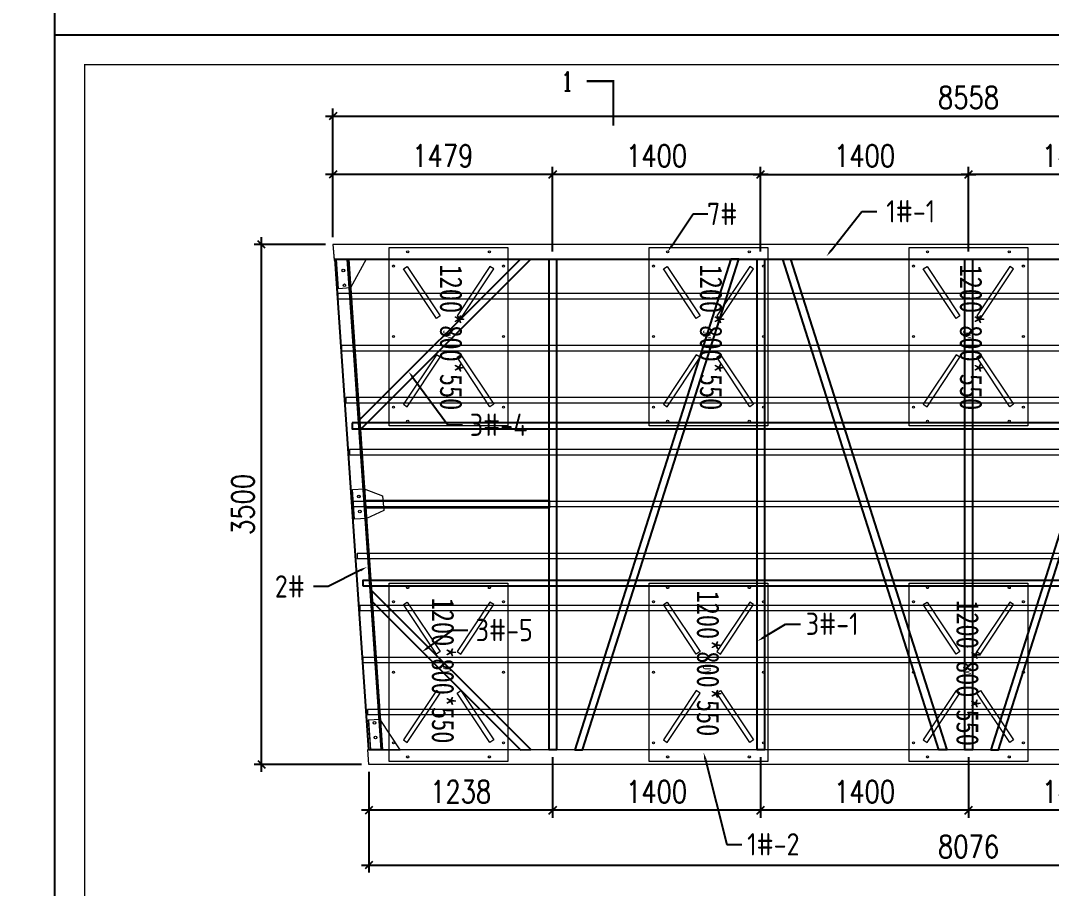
# Model space of a CAD drawing. Extents: x -259369 to -50372, y -155978 to 198088.
# Drawn here: x -64878 to -57938, y 130096 to 135938 of the extents above; entities that cross this region are included whole.
import ezdxf
from ezdxf import colors
from ezdxf.entities.mleader import LeaderData, LeaderLine
from ezdxf.math import Vec2, Vec3

# ---------------------------------------------------------------- set-up
doc = ezdxf.new("R2010")
doc.units = 0
doc.header["$LTSCALE"] = 1000
doc.header["$MEASUREMENT"] = 0
doc.linetypes.add('HIDDEN', pattern=[0.375, 0.25, -0.125])
for name, color, linetype in [('DIM_SYMB', 3, 'Continuous'), ('PUB_TEXT', 7, 'Continuous'), ('卡槽', 242, 'Continuous'), ('标注', 9, 'Continuous'), ('浮箱名称', 3, 'Continuous'), ('连接端梁', 130, 'Continuous'), ('铝横梁', 220, 'Continuous')]:
    doc.layers.add(name, color=color, linetype=linetype)
for name, color, linetype, lineweight in [('加强板', 140, 'Continuous', 18), ('浮箱', 160, 'Continuous', 20), ('虚线', 8, 'Continuous', 0), ('铝主梁', 3, 'Continuous', 9), ('铝龙骨', 7, 'Continuous', 9)]:
    doc.layers.add(name, color=color, linetype=linetype, lineweight=lineweight)
doc.styles.add('_TCH_LABEL', font='COMPLEX', dxfattribs={"bigfont": 'GBCBIG'})
doc.styles.add('HZTXT', font='txtw.shx', dxfattribs={"width": 0.8, "bigfont": 'hztxtw.shx'})
doc.styles.get("Standard").update_dxf_attribs({"font": 'gbenor.shx', "bigfont": 'gbcbig.shx'})
doc.styles.add('黑体', font='simhei.ttf', dxfattribs={"width": 0.8})
doc.dimstyles.new('DIM-50', dxfattribs={"dimscale": 50, "dimtxt": 3, "dimasz": 1, "dimexe": 1, "dimexo": 1, "dimgap": 1, "dimtad": 1, "dimdec": 1, "dimdsep": 46, "dimtxsty": 'HZTXT', "dimblk": 'OBLIQUE', "dimblk1": 'ARCHTICK', "dimblk2": 'OBLIQUE', "dimcen": 0, "dimdle": 1, "dimclrd": 9, "dimclre": 9, "dimclrt": 2, "dimadec": 1, "dimazin": 0, "dimtfac": 1, "dimtdec": 1, "dimtix": 1, "dimtmove": 2, "dimatfit": 3, "dimldrblk": 'OBLIQUE', "dimfxl": 0, "dimtolj": 1, "dimtzin": 0, "dimarcsym": 0})

# ---------------------------------------------------------------- blocks, each defined once
blk = doc.blocks.new('_Oblique')
at = {"color": 0, "linetype": 'ByBlock', "lineweight": -2}
blk.add_line((-0.5, -0.5), (0.5, 0.5), dxfattribs=at)
blk = doc.blocks.new('*D116')
at = {"layer": 'Defpoints', "color": 0, "transparency": 16777216}
for p in [(-58495.9, 134903), (-58495.9, 134333.1), (-57095.9, 134333.1)]:
    blk.add_point(p, dxfattribs=at)
at = {"layer": '标注', "color": 9, "lineweight": -2, "transparency": 16777216}
for p, q in [((-57045.9, 134903), (-58545.9, 134903)), ((-58495.9, 134383.1), (-58495.9, 134953)), ((-57095.9, 134383.1), (-57095.9, 134953))]:
    blk.add_line(p, q, dxfattribs=at)
at = {"layer": '标注', "color": 9, "lineweight": -2, "transparency": 16777216, "xscale": 50, "yscale": 50, "zscale": 50, "rotation": 180}
blk.add_blockref('_Oblique', (-58495.9, 134903), dxfattribs=at)
at = {"layer": '标注', "color": 9, "lineweight": -2, "transparency": 16777216, "xscale": 50, "yscale": 50, "zscale": 50}
blk.add_blockref('_Oblique', (-57095.9, 134903), dxfattribs=at)
at = {"layer": '标注', "color": 2, "transparency": 16777216, "insert": (-57795.9, 135028), "char_height": 150, "attachment_point": 5, "style": 'HZTXT'}
blk.add_mtext('\\A1;1400', dxfattribs=at)
blk = doc.blocks.new('_ArchTick')
at = {"color": 0, "linetype": 'ByBlock', "const_width": 0.4}
blk.add_lwpolyline([(-0.5, -0.5), (0.5, 0.5)], dxfattribs=at)
blk = doc.blocks.new('*D117')
at = {"layer": 'Defpoints', "color": 0, "transparency": 16777216}
for p in [(-54216.9, 135295.7), (-62774.9, 134431.1), (-54216.9, 134431.1)]:
    blk.add_point(p, dxfattribs=at)
at = {"layer": '标注', "color": 9, "lineweight": -2, "transparency": 16777216}
for p, q in [((-62774.9, 134481.1), (-62774.9, 135345.7)), ((-54216.9, 134481.1), (-54216.9, 135345.7)), ((-62824.9, 135295.7), (-54166.9, 135295.7))]:
    blk.add_line(p, q, dxfattribs=at)
at = {"layer": '标注', "color": 9, "lineweight": -2, "transparency": 16777216, "xscale": 50, "yscale": 50, "zscale": 50, "rotation": 180}
blk.add_blockref('_Oblique', (-62774.9, 135295.7), dxfattribs=at)
at = {"layer": '标注', "color": 9, "lineweight": -2, "transparency": 16777216, "xscale": 50, "yscale": 50, "zscale": 50}
blk.add_blockref('_Oblique', (-54216.9, 135295.7), dxfattribs=at)
at = {"layer": '标注', "color": 2, "transparency": 16777216, "insert": (-58495.9, 135420.7), "char_height": 150, "attachment_point": 5, "style": 'HZTXT'}
blk.add_mtext('\\A1;8558', dxfattribs=at)
blk = doc.blocks.new('*D119')
at = {"layer": 'Defpoints', "color": 0, "transparency": 16777216}
for p in [(-62533.9, 130931.1), (-54457.9, 130931.1), (-54457.9, 130252.4)]:
    blk.add_point(p, dxfattribs=at)
at = {"layer": '标注', "color": 9, "lineweight": -2, "transparency": 16777216}
for p, q in [((-62533.9, 130881.1), (-62533.9, 130202.4)), ((-54457.9, 130881.1), (-54457.9, 130202.4)), ((-62583.9, 130252.4), (-54407.9, 130252.4))]:
    blk.add_line(p, q, dxfattribs=at)
at = {"layer": '标注', "color": 9, "lineweight": -2, "transparency": 16777216, "xscale": 50, "yscale": 50, "zscale": 50}
for p, rotation in [((-62533.9, 130252.4), 180.0003109579487), ((-54457.9, 130252.4), 0.0003109579487371965)]:
    blk.add_blockref('_Oblique', p, dxfattribs=dict(at, rotation=rotation))
at = {"layer": '标注', "color": 2, "transparency": 16777216, "insert": (-58495.9, 130377.4), "char_height": 150, "attachment_point": 5, "rotation": 0.00031, "style": 'HZTXT'}
blk.add_mtext('\\A1;8076', dxfattribs=at)
blk = doc.blocks.new('*D120')
at = {"layer": 'Defpoints', "color": 0, "transparency": 16777216}
for p in [(-61295.9, 134903), (-61295.9, 134333.1), (-59895.9, 134333.1)]:
    blk.add_point(p, dxfattribs=at)
at = {"layer": '标注', "color": 9, "lineweight": -2, "transparency": 16777216}
for p, q in [((-59845.9, 134903), (-61345.9, 134903)), ((-61295.9, 134383.1), (-61295.9, 134953)), ((-59895.9, 134383.1), (-59895.9, 134953))]:
    blk.add_line(p, q, dxfattribs=at)
at = {"layer": '标注', "color": 9, "lineweight": -2, "transparency": 16777216, "xscale": 50, "yscale": 50, "zscale": 50, "rotation": 180}
blk.add_blockref('_Oblique', (-61295.9, 134903), dxfattribs=at)
at = {"layer": '标注', "color": 9, "lineweight": -2, "transparency": 16777216, "xscale": 50, "yscale": 50, "zscale": 50}
blk.add_blockref('_Oblique', (-59895.9, 134903), dxfattribs=at)
at = {"layer": '标注', "color": 2, "transparency": 16777216, "insert": (-60595.9, 135028), "char_height": 150, "attachment_point": 5, "style": 'HZTXT'}
blk.add_mtext('\\A1;1400', dxfattribs=at)
blk = doc.blocks.new('*D121')
at = {"layer": 'Defpoints', "color": 0, "transparency": 16777216}
for p in [(-62774.9, 134903), (-62774.9, 134431.1), (-61295.9, 134333.1)]:
    blk.add_point(p, dxfattribs=at)
at = {"layer": '标注', "color": 9, "lineweight": -2, "transparency": 16777216}
for p, q in [((-61245.9, 134903), (-62824.9, 134903)), ((-62774.9, 134481.1), (-62774.9, 134953)), ((-61295.9, 134383.1), (-61295.9, 134953))]:
    blk.add_line(p, q, dxfattribs=at)
at = {"layer": '标注', "color": 9, "lineweight": -2, "transparency": 16777216, "xscale": 50, "yscale": 50, "zscale": 50, "rotation": 180}
blk.add_blockref('_Oblique', (-62774.9, 134903), dxfattribs=at)
at = {"layer": '标注', "color": 9, "lineweight": -2, "transparency": 16777216, "xscale": 50, "yscale": 50, "zscale": 50}
blk.add_blockref('_Oblique', (-61295.9, 134903), dxfattribs=at)
at = {"layer": '标注', "color": 2, "transparency": 16777216, "insert": (-62035.4, 135028), "char_height": 150, "attachment_point": 5, "style": 'HZTXT'}
blk.add_mtext('\\A1;1479', dxfattribs=at)
blk = doc.blocks.new('*D122')
at = {"layer": 'Defpoints', "color": 0, "transparency": 16777216}
for p in [(-63256.2, 134431.1), (-62774.9, 134431.1), (-62533.7, 130931.1)]:
    blk.add_point(p, dxfattribs=at)
at = {"layer": '标注', "color": 9, "lineweight": -2, "transparency": 16777216}
for p, q in [((-62824.9, 134431.1), (-63306.2, 134431.1)), ((-63256.2, 130881.1), (-63256.2, 134481.1)), ((-62583.7, 130931.1), (-63306.2, 130931.1))]:
    blk.add_line(p, q, dxfattribs=at)
at = {"layer": '标注', "color": 9, "lineweight": -2, "transparency": 16777216, "xscale": 50, "yscale": 50, "zscale": 50}
for p, rotation in [((-63256.2, 134431.1), 90), ((-63256.2, 130931.1), 270)]:
    blk.add_blockref('_Oblique', p, dxfattribs=dict(at, rotation=rotation))
at = {"layer": '标注', "color": 2, "transparency": 16777216, "insert": (-63381.2, 132681.1), "char_height": 150, "attachment_point": 5, "rotation": 90, "style": 'HZTXT'}
blk.add_mtext('\\A1;3500', dxfattribs=at)
blk = doc.blocks.new('*D123')
at = {"layer": 'Defpoints', "color": 0, "transparency": 16777216}
for p in [(-58495.9, 134903), (-59895.9, 134333.1), (-58495.9, 134333.1)]:
    blk.add_point(p, dxfattribs=at)
at = {"layer": '标注', "color": 9, "lineweight": -2, "transparency": 16777216}
for p, q in [((-59945.9, 134903), (-58445.9, 134903)), ((-59895.9, 134383.1), (-59895.9, 134953)), ((-58495.9, 134383.1), (-58495.9, 134953))]:
    blk.add_line(p, q, dxfattribs=at)
at = {"layer": '标注', "color": 9, "lineweight": -2, "transparency": 16777216, "xscale": 50, "yscale": 50, "zscale": 50, "rotation": 180}
blk.add_blockref('_Oblique', (-59895.9, 134903), dxfattribs=at)
at = {"layer": '标注', "color": 9, "lineweight": -2, "transparency": 16777216, "xscale": 50, "yscale": 50, "zscale": 50}
blk.add_blockref('_Oblique', (-58495.9, 134903), dxfattribs=at)
at = {"layer": '标注', "color": 2, "transparency": 16777216, "insert": (-59195.9, 135028), "char_height": 150, "attachment_point": 5, "style": 'HZTXT'}
blk.add_mtext('\\A1;1400', dxfattribs=at)
blk = doc.blocks.new('*D126')
at = {"layer": 'Defpoints', "color": 0, "transparency": 16777216}
for p in [(-58495.9, 131029.1), (-57095.9, 131029.1), (-58495.9, 130621.8)]:
    blk.add_point(p, dxfattribs=at)
at = {"layer": '标注', "color": 9, "lineweight": -2, "transparency": 16777216}
for p, q in [((-58495.9, 130979.1), (-58495.9, 130571.8)), ((-57095.9, 130979.1), (-57095.9, 130571.8)), ((-57045.9, 130621.8), (-58545.9, 130621.8))]:
    blk.add_line(p, q, dxfattribs=at)
at = {"layer": '标注', "color": 9, "lineweight": -2, "transparency": 16777216, "xscale": 50, "yscale": 50, "zscale": 50, "rotation": 180}
blk.add_blockref('_Oblique', (-58495.9, 130621.8), dxfattribs=at)
at = {"layer": '标注', "color": 9, "lineweight": -2, "transparency": 16777216, "xscale": 50, "yscale": 50, "zscale": 50}
blk.add_blockref('_Oblique', (-57095.9, 130621.8), dxfattribs=at)
at = {"layer": '标注', "color": 2, "transparency": 16777216, "insert": (-57795.9, 130746.8), "char_height": 150, "attachment_point": 5, "style": 'HZTXT'}
blk.add_mtext('\\A1;1400', dxfattribs=at)
blk = doc.blocks.new('*D127')
at = {"layer": 'Defpoints', "color": 0, "transparency": 16777216}
for p in [(-59895.9, 131029.1), (-58495.9, 131029.1), (-59895.9, 130621.8)]:
    blk.add_point(p, dxfattribs=at)
at = {"layer": '标注', "color": 9, "lineweight": -2, "transparency": 16777216}
for p, q in [((-59895.9, 130979.1), (-59895.9, 130571.8)), ((-58495.9, 130979.1), (-58495.9, 130571.8)), ((-58445.9, 130621.8), (-59945.9, 130621.8))]:
    blk.add_line(p, q, dxfattribs=at)
at = {"layer": '标注', "color": 9, "lineweight": -2, "transparency": 16777216, "xscale": 50, "yscale": 50, "zscale": 50, "rotation": 180}
blk.add_blockref('_Oblique', (-59895.9, 130621.8), dxfattribs=at)
at = {"layer": '标注', "color": 9, "lineweight": -2, "transparency": 16777216, "xscale": 50, "yscale": 50, "zscale": 50}
blk.add_blockref('_Oblique', (-58495.9, 130621.8), dxfattribs=at)
at = {"layer": '标注', "color": 2, "transparency": 16777216, "insert": (-59195.9, 130746.8), "char_height": 150, "attachment_point": 5, "style": 'HZTXT'}
blk.add_mtext('\\A1;1400', dxfattribs=at)
blk = doc.blocks.new('*D128')
at = {"layer": 'Defpoints', "color": 0, "transparency": 16777216}
for p in [(-61295.9, 131029.1), (-59895.9, 131029.1), (-61295.9, 130621.8)]:
    blk.add_point(p, dxfattribs=at)
at = {"layer": '标注', "color": 9, "lineweight": -2, "transparency": 16777216}
for p, q in [((-61295.9, 130979.1), (-61295.9, 130571.8)), ((-59895.9, 130979.1), (-59895.9, 130571.8)), ((-59845.9, 130621.8), (-61345.9, 130621.8))]:
    blk.add_line(p, q, dxfattribs=at)
at = {"layer": '标注', "color": 9, "lineweight": -2, "transparency": 16777216, "xscale": 50, "yscale": 50, "zscale": 50, "rotation": 180}
blk.add_blockref('_Oblique', (-61295.9, 130621.8), dxfattribs=at)
at = {"layer": '标注', "color": 9, "lineweight": -2, "transparency": 16777216, "xscale": 50, "yscale": 50, "zscale": 50}
blk.add_blockref('_Oblique', (-59895.9, 130621.8), dxfattribs=at)
at = {"layer": '标注', "color": 2, "transparency": 16777216, "insert": (-60595.9, 130746.8), "char_height": 150, "attachment_point": 5, "style": 'HZTXT'}
blk.add_mtext('\\A1;1400', dxfattribs=at)
blk = doc.blocks.new('*D129')
at = {"layer": 'Defpoints', "color": 0, "transparency": 16777216}
for p in [(-61295.9, 131029.1), (-62533.9, 130931.1), (-62533.9, 130621.8)]:
    blk.add_point(p, dxfattribs=at)
at = {"layer": '标注', "color": 9, "lineweight": -2, "transparency": 16777216}
for p, q in [((-61295.9, 130979.1), (-61295.9, 130571.8)), ((-62533.9, 130881.1), (-62533.9, 130571.8)), ((-61245.9, 130621.8), (-62583.9, 130621.8))]:
    blk.add_line(p, q, dxfattribs=at)
at = {"layer": '标注', "color": 9, "lineweight": -2, "transparency": 16777216, "xscale": 50, "yscale": 50, "zscale": 50, "rotation": 180}
blk.add_blockref('_Oblique', (-62533.9, 130621.8), dxfattribs=at)
at = {"layer": '标注', "color": 9, "lineweight": -2, "transparency": 16777216, "xscale": 50, "yscale": 50, "zscale": 50}
blk.add_blockref('_Oblique', (-61295.9, 130621.8), dxfattribs=at)
at = {"layer": '标注', "color": 2, "transparency": 16777216, "insert": (-61914.9, 130746.8), "char_height": 150, "attachment_point": 5, "style": 'HZTXT'}
blk.add_mtext('\\A1;1238', dxfattribs=at)
blk = doc.blocks.new('A$C0D8A069B')
at = {"layer": '加强板'}
blk.add_lwpolyline([(80, -100), (0, -100), (0, 100), (80, 100), (200, 44.9), (200, -55.1), (80, -100)], dxfattribs=at)
for centre in [(40, 50), (40, -50)]:
    blk.add_circle(centre, 9, dxfattribs=at)
blk = doc.blocks.new('$matou$00000186')
for points in [[(-600, 400), (600, 400), (600, -400), (-600, -400)], [(-455.8, 303.8), (-472.4, 278.9), (-139.6, 57), (-122.9, 82)], [(455.8, 303.8), (472.4, 278.9), (139.6, 57), (122.9, 82)], [(-455.8, -303.8), (-472.4, -278.9), (-139.6, -57), (-122.9, -82)], [(455.8, -303.8), (472.4, -278.9), (139.6, -57), (122.9, -82)]]:
    blk.add_lwpolyline(points, close=True)
for centre in [(-475, 370), (0, 370), (475, 370), (-570, 275), (570, 275), (-570, -275), (570, -275), (-475, -370), (0, -370), (475, -370)]:
    blk.add_circle(centre, 7)
at = {"layer": 'PUB_TEXT', "style": '黑体', "width": 0.8}
blk.add_text('JY', height=52.57, dxfattribs=at).set_placement((-44.4, -35.3))
blk = doc.blocks.new('*U16')
at = {"layer": '浮箱', "rotation": 270}
blk.add_blockref('$matou$00000186', (0, 0), dxfattribs=at)
blk = doc.blocks.new('*U17')
at = {"color": 0, "linetype": 'ByBlock', "lineweight": -2, "transparency": 16777216}
for p in [(0, 0), (1750, 0), (3500, 0)]:
    blk.add_blockref('*U16', p, dxfattribs=at)
blk = doc.blocks.new('*U18')
at = {"layer": '浮箱', "rotation": 270}
blk.add_blockref('$matou$00000186', (0, 0), dxfattribs=at)
blk = doc.blocks.new('*U19')
at = {"color": 0, "linetype": 'ByBlock', "lineweight": -2, "transparency": 16777216}
for p in [(0, 0), (1750, 0), (3500, 0)]:
    blk.add_blockref('*U18', p, dxfattribs=at)
blk = doc.blocks.new('M3')
at = {"layer": '加强板', "color": 5, "elevation": 0}
for points in [[(85623.3, 17138.3), (85823.3, 17138.3), (85716.8, 16944.2), (85637, 16938.7)], [(85850.8, 13834.3), (86050.8, 13834.3), (85916.9, 14039.3), (85837, 14033.8)]]:
    blk.add_lwpolyline(points, close=True, dxfattribs=at)
at = {"layer": '加强板', "color": 5}
for centre in [(85668.7, 17061.2, 0), (85675.5, 16961.4, 0), (85878.3, 14016.6, 0), (85885.2, 13916.8, 0)]:
    blk.add_circle(centre, 9, dxfattribs=at)
at = {"layer": '卡槽', "color": 22, "ltscale": 5000, "elevation": 0}
for points in [[(85728.4, 16036.2), (85728.4, 15996.2), (94024.3, 15996.2), (94024.3, 16036.2)], [(85802.2, 14936.3), (85802.2, 14976.3), (93955.2, 14976.3), (93955.2, 14936.3)]]:
    blk.add_lwpolyline(points, close=True, dxfattribs=at)
at = {"layer": '虚线', "color": 1, "linetype": 'HIDDEN', "ltscale": 300}
for p, q in [((94150.1, 17138.3, 0), (85605.6, 17138.3, 0)), ((85693.3, 17138.3, 0), (85921, 13834.3, 0)), ((93922.5, 13834.3, 0), (85833.3, 13834.3, 0))]:
    blk.add_line(p, q, dxfattribs=at)
at = {"layer": '连接端梁', "elevation": 0}
blk.add_lwpolyline([(85840.8, 13834.3), (85613.1, 17138.3), (85703.3, 17138.3), (85931, 13834.3)], close=True, dxfattribs=at)
at = {"layer": '铝主梁', "color": 3, "elevation": 0}
blk.add_lwpolyline([(85598.9, 17236.3), (85606.3, 17136.3), (94149.5, 17136.3), (94156.9, 17236.3), (85598.9, 17236.3)], dxfattribs=at)
blk.add_lwpolyline([(93915.9, 13736.3), (85839.9, 13736.3), (85832.6, 13836.3), (93923.2, 13836.3)], close=True, dxfattribs=at)
for name, p in [('*U17', (86377, 16616.2, 0)), ('*U19', (86377, 14356.3, 0))]:
    blk.add_blockref(name, p)
at = {"rotation": 3.941284033268663}
blk.add_blockref('A$C0D8A069B', (85737, 15486.3, 0), dxfattribs=at)
blk = doc.blocks.new('rgthtyjyuk')
blk.add_lwpolyline([(0, 0), (420, 0), (420, 297), (0, 297)], close=True)

msp = doc.modelspace()

# ---------------------------------------------------------------- linework, layer by layer
at = {"layer": 'DIM_SYMB', "const_width": 15}
msp.add_lwpolyline([(-61067.38, 135530.34), (-60887.38, 135530.34), (-60887.38, 135230.34)], dxfattribs=at)
at = {"layer": '加强板', "color": 5}
for points in [[(-62750.51, 134333.09), (-62550.52, 134333.09), (-62656.96, 134139.06), (-62736.77, 134133.56)], [(-62522.98, 131029.09), (-62322.98, 131029.09), (-62456.91, 131234.11), (-62536.72, 131228.61)]]:
    msp.add_lwpolyline(points, close=True, dxfattribs=at)
for centre in [(-62705.11, 134256.03), (-62698.24, 134156.26), (-62495.44, 131211.41), (-62488.57, 131111.64)]:
    msp.add_circle(centre, 9, dxfattribs=at)
at = {"layer": '虚线', "color": 1, "linetype": 'HIDDEN', "ltscale": 300}
for p, q in [((-54223.66, 134333.09), (-62768.16, 134333.09)), ((-62680.45, 134333.09), (-62452.81, 131029.09)), ((-54451.28, 131029.09), (-62540.54, 131029.09))]:
    msp.add_line(p, q, dxfattribs=at)
at = {"layer": '连接端梁', "color": 0}
msp.add_lwpolyline([(-64647.44, 146803.9), (-50777.38, 146803.9), (-50777.38, 135841.18), (-64647.44, 135841.18)], close=True, dxfattribs=at)
for points, const_width in [([(-64647.44, 135841.18), (-50377.38, 135841.18), (-50377.38, 124878.46), (-64647.44, 124878.46)], 10), ([(-64447.44, 135641.18), (-50577.38, 135641.18), (-50577.38, 125078.46), (-64447.44, 125078.46)], 9)]:
    msp.add_lwpolyline(points, close=True, dxfattribs=dict(at, const_width=const_width))
at = {"layer": '连接端梁'}
msp.add_lwpolyline([(-62533, 131029.09), (-62760.64, 134333.09), (-62670.42, 134333.09), (-62442.79, 131029.09)], close=True, dxfattribs=at)
at = {"layer": '铝主梁', "color": 3}
msp.add_lwpolyline([(-62774.91, 134431.09), (-62767.47, 134323.09)], dxfattribs=at)
at = {"layer": '铝横梁', "color": 243}
for points in [[(-62595.8, 133250.04), (-61512.78, 134333.08), (-61443.33, 134331.82), (-62589.86, 133185.27)], [(-61269.91, 134333.09), (-61269.91, 131029.09), (-61319.91, 131029.09), (-61319.91, 134333.09)], [(-60095.29, 134333.09), (-61146.92, 131029.09), (-61094.65, 131028.48), (-60043.02, 134332.48)], [(-59869.91, 134333.09), (-59869.91, 131029.09), (-59919.91, 131029.09), (-59919.91, 134333.09)], [(-59694.52, 134333.09), (-58642.89, 131029.09), (-58695.16, 131028.48), (-59746.79, 134332.48)], [(-58469.92, 134333.09), (-58469.92, 131029.09), (-58519.92, 131029.09), (-58519.92, 134333.09)], [(-57295.3, 134333.09), (-58346.93, 131029.09), (-58294.66, 131028.48), (-57243.03, 134332.48)], [(-62511.6, 132027.93), (-61512.79, 131029.1), (-61443.49, 131030.51), (-62515.21, 132102.25)]]:
    msp.add_lwpolyline(points, close=True, dxfattribs=at)
at = {"layer": '铝横梁', "color": 243, "elevation": 0}
msp.add_lwpolyline([(-62558.26, 132707.06), (-61319.89, 132707.07), (-61319.89, 132657.07), (-62554.95, 132657.06)], close=True, dxfattribs=at)
at = {"layer": '铝龙骨', "color": 0}
for points in [[(-54244.9, 134066.09), (-54244.9, 134101.09), (-62742.9, 134101.09), (-62742.9, 134066.09)], [(-54274.9, 133716.09), (-54274.9, 133751.09), (-62717.9, 133751.09), (-62717.9, 133716.09)], [(-54294.9, 133366.09), (-54294.9, 133401.09), (-62687.9, 133401.09), (-62687.9, 133366.09)], [(-54314.9, 133016.09), (-54314.9, 133051.09), (-62662.9, 133051.09), (-62662.9, 133016.09)], [(-54344.9, 132666.09), (-54344.9, 132701.09), (-62642.9, 132701.09), (-62642.9, 132666.09)], [(-54364.9, 132316.09), (-54364.9, 132351.09), (-62612.9, 132351.09), (-62612.9, 132316.09)], [(-54394.9, 131966.09), (-54394.9, 132001.09), (-62592.9, 132001.09), (-62592.9, 131966.09)], [(-54414.9, 131616.09), (-54414.9, 131651.09), (-62572.9, 131651.09), (-62572.9, 131616.09)], [(-54439.9, 131266.09), (-54439.9, 131301.09), (-62542.9, 131301.09), (-62542.9, 131266.09)]]:
    msp.add_lwpolyline(points, close=True, dxfattribs=at)

# ---------------------------------------------------------------- block references
at = {"xscale": 101.4564080218939, "yscale": 101.4564080218939, "zscale": 101.4564080218939}
msp.add_blockref('rgthtyjyuk', (-107259.13, 127634.06), dxfattribs=at)
msp.add_blockref('M3', (-148373.8, 117194.83, 0))
at = {"rotation": 3.94128403326866}
msp.add_blockref('A$C0D8A069B', (-62636.79, 132681.09), dxfattribs=at)

# ---------------------------------------------------------------- texts
at = {"layer": 'PUB_TEXT', "color": 7, "style": '_TCH_LABEL', "width": 0.705882}
msp.add_text('1', height=127.5, dxfattribs=at).set_placement((-61236.67, 135466.59))
at = {"layer": '浮箱名称', "style": '黑体', "width": 0.8}
for p in [(-62053.67, 134296.1, 0), (-60303.67, 134296.1, 0), (-58553.67, 134296.1, 0), (-60323.92, 132101.12), (-62108.69, 132053.18), (-58576.78, 132036.13)]:
    msp.add_text('1200*800*550', height=150.211, rotation=270, dxfattribs=at).set_placement(p)

# ---------------------------------------------------------------- dimensions: what is measured, and where the dimension line sits
at = {"layer": '标注'}
for base, p1, p2, angle, picture, middle in [((-54216.9, 135295.68), (-62774.91, 134431.09), (-54216.9, 134431.09), 180, '*D117', (-58495.91, 135420.68)), ((-62774.91, 134902.99), (-61295.91, 134333.09), (-62774.91, 134431.09), 180, '*D121', (-62035.41, 135027.99)), ((-61295.91, 134902.99), (-59895.91, 134333.09), (-61295.91, 134333.09), 180, '*D120', (-60595.91, 135027.99)), ((-58495.92, 134902.99), (-57095.92, 134333.09), (-58495.92, 134333.09), 180, '*D116', (-57795.92, 135027.99)), ((-63256.17, 134431.09), (-62533.67, 130931.09), (-62774.91, 134431.09), 90, '*D122', (-63381.17, 132681.09))]:
    dim = msp.add_linear_dim(base=base, p1=p1, p2=p2, angle=angle, dimstyle='DIM-50', dxfattribs=at)
    dim.commit()
    dim.dimension.update_dxf_attribs({"geometry": picture, "text_midpoint": middle})
for base, p1, p2, picture, middle in [((-58495.91, 134902.99), (-59895.91, 134333.09), (-58495.91, 134333.09), '*D123', (-59195.91, 135027.99)), ((-62533.91, 130621.76), (-61295.91, 131029.09), (-62533.91, 130931.09), '*D129', (-61914.91, 130746.76)), ((-61295.91, 130621.76), (-59895.91, 131029.09), (-61295.91, 131029.09), '*D128', (-60595.91, 130746.76)), ((-59895.91, 130621.76), (-58495.92, 131029.09), (-59895.91, 131029.09), '*D127', (-59195.91, 130746.76)), ((-58495.92, 130621.76), (-57095.92, 131029.09), (-58495.92, 131029.09), '*D126', (-57795.92, 130746.76))]:
    dim = msp.add_linear_dim(base=base, p1=p1, p2=p2, dimstyle='DIM-50', dxfattribs=at)
    dim.commit()
    dim.dimension.update_dxf_attribs({"geometry": picture, "text_midpoint": middle})
dim = msp.add_aligned_dim(p1=(-62533.91, 130931.09), p2=(-54457.91, 130931.13), distance=-678.72, dimstyle='DIM-50', dxfattribs=at)
dim.commit()
dim.dimension.update_dxf_attribs({"geometry": '*D119', "text_midpoint": (-58495.9, 130377.39)})

# ---------------------------------------------------------------- leaders
at = {"layer": '标注', "color": 6, "linetype": 'ByBlock'}
ml = msp.add_multileader_mtext('Standard', dxfattribs=at)
ml.set_content('7#', color=6)
ml.set_leader_properties()
ml.build(insert=Vec2(0, 0))
ml.multileader.update_dxf_attribs({"dogleg_length": 100, "arrow_head_size": 50})
ctx = ml.context
ctx.base_point, ctx.char_height, ctx.arrow_head_size, ctx.landing_gap_size, ctx.plane_origin = Vec3(-60250.87, 134636.62), 150, 50, 35.88, Vec3(-60032.77, 124035.38)
ctx.text_align_type = 2
notes = []
notes.append((ctx, [(0, (1, 1, 0), (-60350.87, 134636.62), (1, 0), 100, [(0, [(-60522, 134381.29)], 0, [])])]))
ctx.mtext.insert, ctx.mtext.width, ctx.mtext.defined_height, ctx.mtext.alignment, ctx.mtext.flow_direction = Vec3(-60052.49, 134711.62), 445.8704, 72.4, 3, 5
ml = msp.add_multileader_mtext('Standard', dxfattribs=at)
ml.set_content('1#-1', color=6)
ml.set_leader_properties()
ml.build(insert=Vec2(0, 0))
ml.multileader.update_dxf_attribs({"dogleg_length": 100, "arrow_head_size": 50})
ctx = ml.context
ctx.base_point, ctx.char_height, ctx.arrow_head_size, ctx.landing_gap_size, ctx.plane_origin = Vec3(-59114.4, 134653.23), 150, 50, 35.88, Vec3(-58604.57, 123062.22)
ctx.text_align_type = 2
notes.append((ctx, [(1, (1, 1, 0), (-59214.4, 134653.23), (1, 0), 100, [(0, [(-59451.99, 134351.9)], 0, [])])]))
ctx.mtext.insert, ctx.mtext.width, ctx.mtext.defined_height, ctx.mtext.alignment, ctx.mtext.flow_direction = Vec3(-58720.41, 134729.51), 445.8704, 72.4, 3, 5
ml = msp.add_multileader_mtext('Standard', dxfattribs=at)
ml.set_content('3#-4', color=6)
ml.set_leader_properties()
ml.build(insert=Vec2(0, 0))
ml.multileader.update_dxf_attribs({"dogleg_length": 100, "arrow_head_size": 50})
ctx = ml.context
ctx.base_point, ctx.char_height, ctx.arrow_head_size, ctx.landing_gap_size, ctx.plane_origin = Vec3(-61902.3, 133215.9, 0), 150, 50, 35.88, Vec3(-61959.31, 123195.26, 0)
ctx.text_align_type = 2
notes.append((ctx, [(0, (1, 1, 0), (-62002.3, 133215.9, 0), (1, 0), 100, [(0, [(-62266.38, 133575.79, 0)], 0, [])])]))
ctx.mtext.insert, ctx.mtext.width, ctx.mtext.defined_height, ctx.mtext.alignment, ctx.mtext.flow_direction = Vec3(-61465.94, 133292.24, 0), 445.8704, 72.4, 3, 5
ml = msp.add_multileader_mtext('Standard', dxfattribs=at)
ml.set_content('2#', color=6)
ml.set_leader_properties()
ml.build(insert=Vec2(0, 0))
ml.multileader.update_dxf_attribs({"dogleg_length": 100, "arrow_head_size": 50})
ctx = ml.context
ctx.base_point, ctx.char_height, ctx.arrow_head_size, ctx.landing_gap_size, ctx.plane_origin = Vec3(-63143.65, 132127.8, 0), 150, 50, 35.88, Vec3(-59473.04, 123740.74, 0)
notes.append((ctx, [(1, (1, 1, 0), (-62806.22, 132127.8, 0), (-1, 0), 100, [(0, [(-62544.9, 132260.55, 0)], 0, [])])]))
ctx.mtext.insert, ctx.mtext.flow_direction = Vec3(-63166.38, 132204.08, 0), 5
ml = msp.add_multileader_mtext('Standard', dxfattribs=at)
ml.set_content('3#-1', color=6)
ml.set_leader_properties()
ml.build(insert=Vec2(0, 0))
ml.multileader.update_dxf_attribs({"dogleg_length": 100, "arrow_head_size": 50})
ctx = ml.context
ctx.base_point, ctx.char_height, ctx.arrow_head_size, ctx.landing_gap_size, ctx.plane_origin = Vec3(-59627.8, 131876.08), 150, 50, 35.88, Vec3(-59927.21, 121414.59)
notes.append((ctx, [(1, (1, 1, 0), (-59727.8, 131876.08), (1, 0), 100, [(0, [(-59916.97, 131760.5)], 0, [])])]))
ctx.mtext.insert, ctx.mtext.width, ctx.mtext.defined_height, ctx.mtext.flow_direction = Vec3(-59591.93, 131952.41), 445.8704, 72.4, 5
ml = msp.add_multileader_mtext('Standard', dxfattribs=at)
ml.set_content('3#-5', color=6)
ml.set_leader_properties()
ml.build(insert=Vec2(0, 0))
ml.multileader.update_dxf_attribs({"dogleg_length": 100, "arrow_head_size": 50})
ctx = ml.context
ctx.base_point, ctx.char_height, ctx.arrow_head_size, ctx.landing_gap_size, ctx.plane_origin = Vec3(-61867.45, 131834.07, 0), 150, 50, 35.88, Vec3(-61924.46, 121813.43, 0)
ctx.text_align_type = 2
notes.append((ctx, [(0, (1, 1, 0), (-61967.45, 131834.07, 0), (1, 0), 100, [(0, [(-62175.33, 131688.51, 0)], 0, [])])]))
ctx.mtext.insert, ctx.mtext.width, ctx.mtext.defined_height, ctx.mtext.alignment, ctx.mtext.flow_direction = Vec3(-61429.35, 131910.4, 0), 445.8704, 72.4, 3, 5
ml = msp.add_multileader_mtext('Standard', dxfattribs=at)
ml.set_content('1#-2', color=6)
ml.set_leader_properties()
ml.build(insert=Vec2(0, 0))
ml.multileader.update_dxf_attribs({"dogleg_length": 100, "arrow_head_size": 50})
ctx = ml.context
ctx.base_point, ctx.char_height, ctx.arrow_head_size, ctx.landing_gap_size, ctx.plane_origin = Vec3(-60022.7, 130391.69), 150, 50, 35.88, Vec3(-60400.61, 141972.71)
notes.append((ctx, [(1, (1, 1, 0), (-60122.7, 130391.69), (1, 0), 100, [(0, [(-60279.28, 131010.42)], 0, [])])]))
ctx.mtext.insert, ctx.mtext.width, ctx.mtext.defined_height, ctx.mtext.flow_direction = Vec3(-59986.82, 130467.97), 445.8704, 72.4, 5
for ctx, leaders in notes:
    for number, flags, end, landing, length, lines in leaders:
        leader = LeaderData()
        leader.index, (leader.has_last_leader_line, leader.has_dogleg_vector, leader.attachment_direction) = number, flags
        leader.last_leader_point, leader.dogleg_vector, leader.dogleg_length = Vec3(end), Vec3(landing), length
        for number, points, colour, breaks in lines:
            line = LeaderLine()
            line.index, line.vertices, line.color, line.breaks = number, Vec3.list(points), colors.encode_raw_color(colour), breaks
            leader.lines.append(line)
        ctx.leaders.append(leader)

doc.saveas('drawing.dxf')
